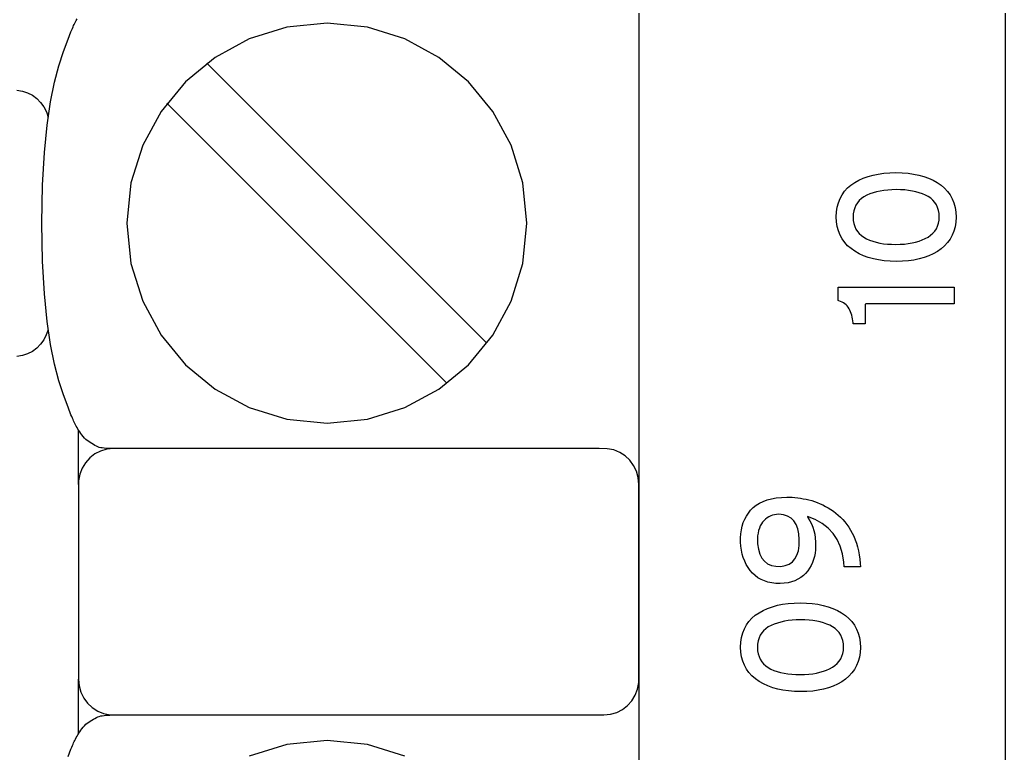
# Model space of a CAD drawing. Extents: x 1 to 47.7, y 0.2 to 35.
# Drawn here: x 37.154 to 37.978, y 5.392 to 6.006 of the extents above; entities that cross this region are included whole.
import ezdxf

# ---------------------------------------------------------------- set-up
doc = ezdxf.new("R2010")
doc.units = 0
doc.header["$MEASUREMENT"] = 0
for name, color, linetype in [('7_1__EMPTY_IO_BOARD_POSITI', 7, 'CONTINUOUS'), ('7_2___8__INDEPENDENT_INPUT', 7, 'CONTINUOUS'), ('7_3___8__OPTOISO_INDEPENDE', 7, 'CONTINUOUS'), ('7_4___24__OPTOISO_INDEPEND', 7, 'CONTINUOUS'), ('7_5___8__INDEPENDENT_INPUT', 7, 'CONTINUOUS'), ('7_6____8__INDEPENDENT_INPU', 7, 'CONTINUOUS'), ('7_7____8__OPTOISO_INDEPEND', 7, 'CONTINUOUS'), ('7_8____8__OPTOISO_INDEPEND', 7, 'CONTINUOUS'), ('8_0_____DWG', 7, 'CONTINUOUS')]:
    doc.layers.add(name, color=color, linetype=linetype)

msp = doc.modelspace()

# ---------------------------------------------------------------- linework, layer by layer
at = {"layer": '7_1__EMPTY_IO_BOARD_POSITI'}
msp.add_lwpolyline([(37.67201, 7.86343), (37.67201, 7.82078), (37.67201, 7.77394), (37.67201, 7.72305), (37.67201, 7.66827), (37.67201, 7.60975), (37.67201, 7.54765), (37.67201, 7.48212), (37.67201, 7.4133), (37.67201, 7.34136), (37.67201, 7.26645), (37.67201, 7.18871), (37.67201, 7.10831), (37.67201, 7.0254), (37.67201, 6.94012), (37.67201, 6.85264), (37.67201, 6.7631), (37.67201, 6.67166), (37.67201, 6.48368), (37.67201, 6.28994), (37.67201, 6.09165), (37.67201, 5.89003), (37.67201, 5.48173), (37.67201, 5.07482)], dxfattribs=at)
at = {"layer": '7_2___8__INDEPENDENT_INPUT'}
for points in [[(37.67212, 5.25278), (37.67212, 5.54409), (37.67212, 5.8354), (37.67212, 6.12315), (37.67212, 6.26457), (37.67212, 6.40377), (37.67212, 6.54029), (37.67212, 6.6737), (37.67212, 6.80354), (37.67212, 6.92937), (37.67212, 7.05075), (37.67212, 7.16723), (37.67212, 7.27837), (37.67212, 7.38371), (37.67212, 7.48282), (37.67212, 7.57525), (37.67212, 7.66055), (37.67212, 7.70039), (37.67212, 7.73828), (37.67212, 7.77417), (37.67212, 7.80799), (37.67212, 7.8397), (37.67212, 7.86924)], [(37.23243, 5.64681), (37.23094, 5.64682), (37.22937, 5.64684), (37.22776, 5.64689), (37.22617, 5.64697), (37.22461, 5.64709), (37.22312, 5.64726), (37.22175, 5.64749), (37.22052, 5.64778), (37.21938, 5.6482), (37.21814, 5.6488), (37.21688, 5.64948), (37.21562, 5.65024), (37.21435, 5.65105), (37.21308, 5.65189), (37.21181, 5.65273), (37.21055, 5.65356), (37.2093, 5.65435), (37.20815, 5.65558), (37.20708, 5.65689), (37.20609, 5.65817), (37.20516, 5.65943), (37.20429, 5.66067), (37.20348, 5.6619), (37.20273, 5.66313), (37.20202, 5.66436), (37.20135, 5.6656), (37.20074, 5.66677), (37.20018, 5.66786), (37.19965, 5.66892), (37.19914, 5.66998), (37.19863, 5.67109), (37.1981, 5.67229), (37.19754, 5.67362), (37.19692, 5.67511), (37.19444, 5.68143), (37.19063, 5.69171), (37.18681, 5.7035), (37.18315, 5.71732), (37.17979, 5.7337), (37.1769, 5.75316), (37.17464, 5.77623), (37.17317, 5.80343), (37.17265, 5.83529), (37.17317, 5.86715), (37.17464, 5.89435), (37.1769, 5.91741), (37.17979, 5.93687), (37.18315, 5.95325), (37.18681, 5.96707), (37.19063, 5.97885), (37.19444, 5.98913), (37.19692, 5.99545), (37.19754, 5.99695), (37.1981, 5.99828), (37.19863, 5.99947), (37.19914, 6.00058), (37.19965, 6.00165), (37.20018, 6.0027), (37.20074, 6.0038), (37.20135, 6.00496), (37.20202, 6.0062)], [(37.5448, 5.73493), (37.31053, 5.9692)], [(37.15161, 5.94658), (37.15627, 5.94586), (37.16065, 5.94441), (37.16469, 5.9423), (37.16834, 5.93958), (37.17152, 5.93634), (37.1742, 5.93262), (37.1763, 5.92849), (37.17777, 5.92401)], [(37.51138, 5.70151), (37.27711, 5.93578)], [(37.17777, 5.74623), (37.17627, 5.74179), (37.17415, 5.7377), (37.17147, 5.73402), (37.16827, 5.73081), (37.16463, 5.72812), (37.1606, 5.72604), (37.15623, 5.7246), (37.15159, 5.72388)], [(37.20319, 5.61682), (37.20319, 5.66237)], [(37.20319, 5.40842), (37.20319, 5.45397)], [(37.19444, 5.38913), (37.19692, 5.39545), (37.19754, 5.39695), (37.1981, 5.39827), (37.19863, 5.39947), (37.19914, 5.40058), (37.19965, 5.40165), (37.20018, 5.4027), (37.20074, 5.40379), (37.20135, 5.40496), (37.20202, 5.4062), (37.20273, 5.40743), (37.20348, 5.40866), (37.20429, 5.40989), (37.20516, 5.41114), (37.20609, 5.41239), (37.20708, 5.41368), (37.20815, 5.41499), (37.2093, 5.41621), (37.21055, 5.41701), (37.21181, 5.41783), (37.21308, 5.41868), (37.21435, 5.41951), (37.21562, 5.42032), (37.21688, 5.42108), (37.21814, 5.42177), (37.21938, 5.42236), (37.22052, 5.42278), (37.22175, 5.42309), (37.22312, 5.42335), (37.22461, 5.42355), (37.22617, 5.42371), (37.22776, 5.42383), (37.22937, 5.42391), (37.23094, 5.42395), (37.23243, 5.42397)], [(37.47619, 5.38947), (37.44483, 5.39922), (37.41114, 5.40262), (37.37744, 5.39922), (37.34602, 5.38947)]]:
    msp.add_lwpolyline(points, dxfattribs=at)
for points in [[(37.41114, 5.66793), (37.44483, 5.67133), (37.47619, 5.68108), (37.50457, 5.69652), (37.5293, 5.71696), (37.5497, 5.74173), (37.56509, 5.77017), (37.57483, 5.80161), (37.57822, 5.83536), (37.57483, 5.86906), (37.56509, 5.90045), (37.5497, 5.92886), (37.5293, 5.95362), (37.50457, 5.97404), (37.47619, 5.98947), (37.44483, 5.99922), (37.41114, 6.00262), (37.37744, 5.99922), (37.34602, 5.98947), (37.31758, 5.97404), (37.29279, 5.95362), (37.27233, 5.92886), (37.25687, 5.90045), (37.2471, 5.86906), (37.24369, 5.83536), (37.2471, 5.80161), (37.25687, 5.77017), (37.27233, 5.74173), (37.29279, 5.71696), (37.31758, 5.69652), (37.34602, 5.68108), (37.37744, 5.67133)], [(37.23243, 5.64681), (37.22687, 5.64627), (37.22167, 5.64472), (37.21691, 5.64225), (37.2127, 5.63896), (37.20915, 5.63497), (37.20633, 5.63036), (37.20436, 5.62524), (37.20333, 5.61971), (37.20319, 5.6152), (37.20319, 5.6034), (37.20319, 5.58285), (37.20319, 5.55673), (37.20319, 5.52822), (37.20319, 5.50051), (37.20319, 5.47677), (37.20319, 5.4602), (37.20319, 5.45397), (37.20372, 5.44827), (37.20523, 5.44293), (37.20764, 5.43805), (37.21084, 5.43374), (37.21473, 5.43008), (37.21923, 5.42719), (37.22422, 5.42516), (37.22962, 5.4241), (37.23653, 5.42396), (37.26625, 5.42396), (37.31803, 5.42396), (37.38383, 5.42396), (37.45565, 5.42396), (37.52546, 5.42396), (37.58525, 5.42396), (37.627, 5.42396), (37.6427, 5.42396), (37.64826, 5.42451), (37.65347, 5.42606), (37.65822, 5.42853), (37.66243, 5.43182), (37.66599, 5.43582), (37.6688, 5.44043), (37.67077, 5.44555), (37.67181, 5.45108), (37.67194, 5.45559), (37.67194, 5.46739), (37.67194, 5.48794), (37.67194, 5.51406), (37.67194, 5.54257), (37.67194, 5.57028), (37.67194, 5.59402), (37.67194, 5.61059), (37.67194, 5.61682), (37.67142, 5.62252), (37.6699, 5.62786), (37.66749, 5.63273), (37.6643, 5.63705), (37.6604, 5.6407), (37.65591, 5.64359), (37.65092, 5.64561), (37.64552, 5.64667), (37.63861, 5.64681), (37.60888, 5.64681), (37.55711, 5.64681), (37.4913, 5.64681), (37.41949, 5.64681), (37.34968, 5.64681), (37.28989, 5.64681), (37.24813, 5.64681)]]:
    msp.add_lwpolyline(points, close=True, dxfattribs=at)
at = {"layer": '7_3___8__OPTOISO_INDEPENDE'}
for points in [[(37.67212, 5.25278), (37.67212, 5.54409), (37.67212, 5.8354), (37.67212, 6.12315), (37.67212, 6.26457), (37.67212, 6.40377), (37.67212, 6.54029), (37.67212, 6.6737), (37.67212, 6.80354), (37.67212, 6.92937), (37.67212, 7.05075), (37.67212, 7.16723), (37.67212, 7.27837), (37.67212, 7.38371), (37.67212, 7.48282), (37.67212, 7.57525), (37.67212, 7.66055), (37.67212, 7.70039), (37.67212, 7.73828), (37.67212, 7.77417), (37.67212, 7.80799), (37.67212, 7.8397), (37.67212, 7.86924)], [(37.23243, 5.64681), (37.23094, 5.64682), (37.22937, 5.64684), (37.22776, 5.64689), (37.22617, 5.64697), (37.22461, 5.64709), (37.22312, 5.64726), (37.22175, 5.64749), (37.22052, 5.64778), (37.21938, 5.6482), (37.21814, 5.6488), (37.21688, 5.64948), (37.21562, 5.65024), (37.21435, 5.65105), (37.21308, 5.65189), (37.21181, 5.65273), (37.21055, 5.65356), (37.2093, 5.65435), (37.20815, 5.65558), (37.20708, 5.65689), (37.20609, 5.65817), (37.20516, 5.65943), (37.20429, 5.66067), (37.20348, 5.6619), (37.20273, 5.66313), (37.20202, 5.66436), (37.20135, 5.6656), (37.20074, 5.66677), (37.20018, 5.66786), (37.19965, 5.66892), (37.19914, 5.66998), (37.19863, 5.67109), (37.1981, 5.67229), (37.19754, 5.67362), (37.19692, 5.67511), (37.19444, 5.68143), (37.19063, 5.69171), (37.18681, 5.7035), (37.18315, 5.71732), (37.17979, 5.7337), (37.1769, 5.75316), (37.17464, 5.77623), (37.17317, 5.80343), (37.17265, 5.83529), (37.17317, 5.86715), (37.17464, 5.89435), (37.1769, 5.91741), (37.17979, 5.93687), (37.18315, 5.95325), (37.18681, 5.96707), (37.19063, 5.97885), (37.19444, 5.98913), (37.19692, 5.99545), (37.19754, 5.99695), (37.1981, 5.99828), (37.19863, 5.99947), (37.19914, 6.00058), (37.19965, 6.00165), (37.20018, 6.0027), (37.20074, 6.0038), (37.20135, 6.00496), (37.20202, 6.0062)], [(37.5448, 5.73493), (37.31053, 5.9692)], [(37.15161, 5.94658), (37.15627, 5.94586), (37.16065, 5.94441), (37.16469, 5.9423), (37.16834, 5.93958), (37.17152, 5.93634), (37.1742, 5.93262), (37.1763, 5.92849), (37.17777, 5.92401)], [(37.51138, 5.70151), (37.27711, 5.93578)], [(37.17777, 5.74623), (37.17627, 5.74179), (37.17415, 5.7377), (37.17147, 5.73402), (37.16827, 5.73081), (37.16463, 5.72812), (37.1606, 5.72604), (37.15623, 5.7246), (37.15159, 5.72388)], [(37.20319, 5.61682), (37.20319, 5.66237)], [(37.20319, 5.40842), (37.20319, 5.45397)], [(37.19444, 5.38913), (37.19692, 5.39545), (37.19754, 5.39695), (37.1981, 5.39827), (37.19863, 5.39947), (37.19914, 5.40058), (37.19965, 5.40165), (37.20018, 5.4027), (37.20074, 5.40379), (37.20135, 5.40496), (37.20202, 5.4062), (37.20273, 5.40743), (37.20348, 5.40866), (37.20429, 5.40989), (37.20516, 5.41114), (37.20609, 5.41239), (37.20708, 5.41368), (37.20815, 5.41499), (37.2093, 5.41621), (37.21055, 5.41701), (37.21181, 5.41783), (37.21308, 5.41868), (37.21435, 5.41951), (37.21562, 5.42032), (37.21688, 5.42108), (37.21814, 5.42177), (37.21938, 5.42236), (37.22052, 5.42278), (37.22175, 5.42309), (37.22312, 5.42335), (37.22461, 5.42355), (37.22617, 5.42371), (37.22776, 5.42383), (37.22937, 5.42391), (37.23094, 5.42395), (37.23243, 5.42397)], [(37.47619, 5.38947), (37.44483, 5.39922), (37.41114, 5.40262), (37.37744, 5.39922), (37.34602, 5.38947)]]:
    msp.add_lwpolyline(points, dxfattribs=at)
for points in [[(37.41114, 5.66793), (37.44483, 5.67133), (37.47619, 5.68108), (37.50457, 5.69652), (37.5293, 5.71696), (37.5497, 5.74173), (37.56509, 5.77017), (37.57483, 5.80161), (37.57822, 5.83536), (37.57483, 5.86906), (37.56509, 5.90045), (37.5497, 5.92886), (37.5293, 5.95362), (37.50457, 5.97404), (37.47619, 5.98947), (37.44483, 5.99922), (37.41114, 6.00262), (37.37744, 5.99922), (37.34602, 5.98947), (37.31758, 5.97404), (37.29279, 5.95362), (37.27233, 5.92886), (37.25687, 5.90045), (37.2471, 5.86906), (37.24369, 5.83536), (37.2471, 5.80161), (37.25687, 5.77017), (37.27233, 5.74173), (37.29279, 5.71696), (37.31758, 5.69652), (37.34602, 5.68108), (37.37744, 5.67133)], [(37.23243, 5.64681), (37.22687, 5.64627), (37.22167, 5.64472), (37.21691, 5.64225), (37.2127, 5.63896), (37.20915, 5.63497), (37.20633, 5.63036), (37.20436, 5.62524), (37.20333, 5.61971), (37.20319, 5.6152), (37.20319, 5.6034), (37.20319, 5.58285), (37.20319, 5.55673), (37.20319, 5.52822), (37.20319, 5.50051), (37.20319, 5.47677), (37.20319, 5.4602), (37.20319, 5.45397), (37.20372, 5.44827), (37.20523, 5.44293), (37.20764, 5.43805), (37.21084, 5.43374), (37.21473, 5.43008), (37.21923, 5.42719), (37.22422, 5.42516), (37.22962, 5.4241), (37.23653, 5.42396), (37.26625, 5.42396), (37.31803, 5.42396), (37.38383, 5.42396), (37.45565, 5.42396), (37.52546, 5.42396), (37.58525, 5.42396), (37.627, 5.42396), (37.6427, 5.42396), (37.64826, 5.42451), (37.65347, 5.42606), (37.65822, 5.42853), (37.66243, 5.43182), (37.66599, 5.43582), (37.6688, 5.44043), (37.67077, 5.44555), (37.67181, 5.45108), (37.67194, 5.45559), (37.67194, 5.46739), (37.67194, 5.48794), (37.67194, 5.51406), (37.67194, 5.54257), (37.67194, 5.57028), (37.67194, 5.59402), (37.67194, 5.61059), (37.67194, 5.61682), (37.67142, 5.62252), (37.6699, 5.62786), (37.66749, 5.63273), (37.6643, 5.63705), (37.6604, 5.6407), (37.65591, 5.64359), (37.65092, 5.64561), (37.64552, 5.64667), (37.63861, 5.64681), (37.60888, 5.64681), (37.55711, 5.64681), (37.4913, 5.64681), (37.41949, 5.64681), (37.34968, 5.64681), (37.28989, 5.64681), (37.24813, 5.64681)]]:
    msp.add_lwpolyline(points, close=True, dxfattribs=at)
at = {"layer": '7_4___24__OPTOISO_INDEPEND'}
for points in [[(37.67212, 5.25278), (37.67212, 5.54409), (37.67212, 5.8354), (37.67212, 6.12315), (37.67212, 6.26457), (37.67212, 6.40377), (37.67212, 6.54029), (37.67212, 6.6737), (37.67212, 6.80354), (37.67212, 6.92937), (37.67212, 7.05075), (37.67212, 7.16723), (37.67212, 7.27837), (37.67212, 7.38371), (37.67212, 7.48282), (37.67212, 7.57525), (37.67212, 7.66055), (37.67212, 7.70039), (37.67212, 7.73828), (37.67212, 7.77417), (37.67212, 7.80799), (37.67212, 7.8397), (37.67212, 7.86924)], [(37.23243, 5.64681), (37.23094, 5.64682), (37.22937, 5.64684), (37.22776, 5.64689), (37.22617, 5.64697), (37.22461, 5.64709), (37.22312, 5.64726), (37.22175, 5.64749), (37.22052, 5.64778), (37.21938, 5.6482), (37.21814, 5.6488), (37.21688, 5.64948), (37.21562, 5.65024), (37.21435, 5.65105), (37.21308, 5.65189), (37.21181, 5.65273), (37.21055, 5.65356), (37.2093, 5.65435), (37.20815, 5.65558), (37.20708, 5.65689), (37.20609, 5.65817), (37.20516, 5.65943), (37.20429, 5.66067), (37.20348, 5.6619), (37.20273, 5.66313), (37.20202, 5.66436), (37.20135, 5.6656), (37.20074, 5.66677), (37.20018, 5.66786), (37.19965, 5.66892), (37.19914, 5.66998), (37.19863, 5.67109), (37.1981, 5.67229), (37.19754, 5.67362), (37.19692, 5.67511), (37.19444, 5.68143), (37.19063, 5.69171), (37.18681, 5.7035), (37.18315, 5.71732), (37.17979, 5.7337), (37.1769, 5.75316), (37.17464, 5.77623), (37.17317, 5.80343), (37.17265, 5.83529), (37.17317, 5.86715), (37.17464, 5.89435), (37.1769, 5.91741), (37.17979, 5.93687), (37.18315, 5.95325), (37.18681, 5.96707), (37.19063, 5.97885), (37.19444, 5.98913), (37.19692, 5.99545), (37.19754, 5.99695), (37.1981, 5.99828), (37.19863, 5.99947), (37.19914, 6.00058), (37.19965, 6.00165), (37.20018, 6.0027), (37.20074, 6.0038), (37.20135, 6.00496), (37.20202, 6.0062)], [(37.5448, 5.73493), (37.31053, 5.9692)], [(37.15161, 5.94658), (37.15627, 5.94586), (37.16065, 5.94441), (37.16469, 5.9423), (37.16834, 5.93958), (37.17152, 5.93634), (37.1742, 5.93262), (37.1763, 5.92849), (37.17777, 5.92401)], [(37.51138, 5.70151), (37.27711, 5.93578)], [(37.17777, 5.74623), (37.17627, 5.74179), (37.17415, 5.7377), (37.17147, 5.73402), (37.16827, 5.73081), (37.16463, 5.72812), (37.1606, 5.72604), (37.15623, 5.7246), (37.15159, 5.72388)], [(37.20319, 5.61682), (37.20319, 5.66237)], [(37.20319, 5.40842), (37.20319, 5.45397)], [(37.19444, 5.38913), (37.19692, 5.39545), (37.19754, 5.39695), (37.1981, 5.39827), (37.19863, 5.39947), (37.19914, 5.40058), (37.19965, 5.40165), (37.20018, 5.4027), (37.20074, 5.40379), (37.20135, 5.40496), (37.20202, 5.4062), (37.20273, 5.40743), (37.20348, 5.40866), (37.20429, 5.40989), (37.20516, 5.41114), (37.20609, 5.41239), (37.20708, 5.41368), (37.20815, 5.41499), (37.2093, 5.41621), (37.21055, 5.41701), (37.21181, 5.41783), (37.21308, 5.41868), (37.21435, 5.41951), (37.21562, 5.42032), (37.21688, 5.42108), (37.21814, 5.42177), (37.21938, 5.42236), (37.22052, 5.42278), (37.22175, 5.42309), (37.22312, 5.42335), (37.22461, 5.42355), (37.22617, 5.42371), (37.22776, 5.42383), (37.22937, 5.42391), (37.23094, 5.42395), (37.23243, 5.42397)], [(37.47619, 5.38947), (37.44483, 5.39922), (37.41114, 5.40262), (37.37744, 5.39922), (37.34602, 5.38947)]]:
    msp.add_lwpolyline(points, dxfattribs=at)
for points in [[(37.41114, 5.66793), (37.44483, 5.67133), (37.47619, 5.68108), (37.50457, 5.69652), (37.5293, 5.71696), (37.5497, 5.74173), (37.56509, 5.77017), (37.57483, 5.80161), (37.57822, 5.83536), (37.57483, 5.86906), (37.56509, 5.90045), (37.5497, 5.92886), (37.5293, 5.95362), (37.50457, 5.97404), (37.47619, 5.98947), (37.44483, 5.99922), (37.41114, 6.00262), (37.37744, 5.99922), (37.34602, 5.98947), (37.31758, 5.97404), (37.29279, 5.95362), (37.27233, 5.92886), (37.25687, 5.90045), (37.2471, 5.86906), (37.24369, 5.83536), (37.2471, 5.80161), (37.25687, 5.77017), (37.27233, 5.74173), (37.29279, 5.71696), (37.31758, 5.69652), (37.34602, 5.68108), (37.37744, 5.67133)], [(37.23243, 5.64681), (37.22687, 5.64627), (37.22167, 5.64472), (37.21691, 5.64225), (37.2127, 5.63896), (37.20915, 5.63497), (37.20633, 5.63036), (37.20436, 5.62524), (37.20333, 5.61971), (37.20319, 5.6152), (37.20319, 5.6034), (37.20319, 5.58285), (37.20319, 5.55673), (37.20319, 5.52822), (37.20319, 5.50051), (37.20319, 5.47677), (37.20319, 5.4602), (37.20319, 5.45397), (37.20372, 5.44827), (37.20523, 5.44293), (37.20764, 5.43805), (37.21084, 5.43374), (37.21473, 5.43008), (37.21923, 5.42719), (37.22422, 5.42516), (37.22962, 5.4241), (37.23653, 5.42396), (37.26625, 5.42396), (37.31803, 5.42396), (37.38383, 5.42396), (37.45565, 5.42396), (37.52546, 5.42396), (37.58525, 5.42396), (37.627, 5.42396), (37.6427, 5.42396), (37.64826, 5.42451), (37.65347, 5.42606), (37.65822, 5.42853), (37.66243, 5.43182), (37.66599, 5.43582), (37.6688, 5.44043), (37.67077, 5.44555), (37.67181, 5.45108), (37.67194, 5.45559), (37.67194, 5.46739), (37.67194, 5.48794), (37.67194, 5.51406), (37.67194, 5.54257), (37.67194, 5.57028), (37.67194, 5.59402), (37.67194, 5.61059), (37.67194, 5.61682), (37.67142, 5.62252), (37.6699, 5.62786), (37.66749, 5.63273), (37.6643, 5.63705), (37.6604, 5.6407), (37.65591, 5.64359), (37.65092, 5.64561), (37.64552, 5.64667), (37.63861, 5.64681), (37.60888, 5.64681), (37.55711, 5.64681), (37.4913, 5.64681), (37.41949, 5.64681), (37.34968, 5.64681), (37.28989, 5.64681), (37.24813, 5.64681)]]:
    msp.add_lwpolyline(points, close=True, dxfattribs=at)
at = {"layer": '7_5___8__INDEPENDENT_INPUT'}
for points in [[(37.67212, 5.25278), (37.67212, 5.54409), (37.67212, 5.8354), (37.67212, 6.12315), (37.67212, 6.26457), (37.67212, 6.40377), (37.67212, 6.54029), (37.67212, 6.6737), (37.67212, 6.80354), (37.67212, 6.92937), (37.67212, 7.05075), (37.67212, 7.16723), (37.67212, 7.27837), (37.67212, 7.38371), (37.67212, 7.48282), (37.67212, 7.57525), (37.67212, 7.66055), (37.67212, 7.70039), (37.67212, 7.73828), (37.67212, 7.77417), (37.67212, 7.80799), (37.67212, 7.8397), (37.67212, 7.86924)], [(37.23243, 5.64681), (37.23094, 5.64682), (37.22937, 5.64684), (37.22776, 5.64689), (37.22617, 5.64697), (37.22461, 5.64709), (37.22312, 5.64726), (37.22175, 5.64749), (37.22052, 5.64778), (37.21938, 5.6482), (37.21814, 5.6488), (37.21688, 5.64948), (37.21562, 5.65024), (37.21435, 5.65105), (37.21308, 5.65189), (37.21181, 5.65273), (37.21055, 5.65356), (37.2093, 5.65435), (37.20815, 5.65558), (37.20708, 5.65689), (37.20609, 5.65817), (37.20516, 5.65943), (37.20429, 5.66067), (37.20348, 5.6619), (37.20273, 5.66313), (37.20202, 5.66436), (37.20135, 5.6656), (37.20074, 5.66677), (37.20018, 5.66786), (37.19965, 5.66892), (37.19914, 5.66998), (37.19863, 5.67109), (37.1981, 5.67229), (37.19754, 5.67362), (37.19692, 5.67511), (37.19444, 5.68143), (37.19063, 5.69171), (37.18681, 5.7035), (37.18315, 5.71732), (37.17979, 5.7337), (37.1769, 5.75316), (37.17464, 5.77623), (37.17317, 5.80343), (37.17265, 5.83529), (37.17317, 5.86715), (37.17464, 5.89435), (37.1769, 5.91741), (37.17979, 5.93687), (37.18315, 5.95325), (37.18681, 5.96707), (37.19063, 5.97885), (37.19444, 5.98913), (37.19692, 5.99545), (37.19754, 5.99695), (37.1981, 5.99828), (37.19863, 5.99947), (37.19914, 6.00058), (37.19965, 6.00165), (37.20018, 6.0027), (37.20074, 6.0038), (37.20135, 6.00496), (37.20202, 6.0062)], [(37.5448, 5.73493), (37.31053, 5.9692)], [(37.15161, 5.94658), (37.15627, 5.94586), (37.16065, 5.94441), (37.16469, 5.9423), (37.16834, 5.93958), (37.17152, 5.93634), (37.1742, 5.93262), (37.1763, 5.92849), (37.17777, 5.92401)], [(37.51138, 5.70151), (37.27711, 5.93578)], [(37.17777, 5.74623), (37.17627, 5.74179), (37.17415, 5.7377), (37.17147, 5.73402), (37.16827, 5.73081), (37.16463, 5.72812), (37.1606, 5.72604), (37.15623, 5.7246), (37.15159, 5.72388)], [(37.20319, 5.61682), (37.20319, 5.66237)], [(37.20319, 5.40842), (37.20319, 5.45397)], [(37.19444, 5.38913), (37.19692, 5.39545), (37.19754, 5.39695), (37.1981, 5.39827), (37.19863, 5.39947), (37.19914, 5.40058), (37.19965, 5.40165), (37.20018, 5.4027), (37.20074, 5.40379), (37.20135, 5.40496), (37.20202, 5.4062), (37.20273, 5.40743), (37.20348, 5.40866), (37.20429, 5.40989), (37.20516, 5.41114), (37.20609, 5.41239), (37.20708, 5.41368), (37.20815, 5.41499), (37.2093, 5.41621), (37.21055, 5.41701), (37.21181, 5.41783), (37.21308, 5.41868), (37.21435, 5.41951), (37.21562, 5.42032), (37.21688, 5.42108), (37.21814, 5.42177), (37.21938, 5.42236), (37.22052, 5.42278), (37.22175, 5.42309), (37.22312, 5.42335), (37.22461, 5.42355), (37.22617, 5.42371), (37.22776, 5.42383), (37.22937, 5.42391), (37.23094, 5.42395), (37.23243, 5.42397)], [(37.47619, 5.38947), (37.44483, 5.39922), (37.41114, 5.40262), (37.37744, 5.39922), (37.34602, 5.38947)]]:
    msp.add_lwpolyline(points, dxfattribs=at)
for points in [[(37.41114, 5.66793), (37.44483, 5.67133), (37.47619, 5.68108), (37.50457, 5.69652), (37.5293, 5.71696), (37.5497, 5.74173), (37.56509, 5.77017), (37.57483, 5.80161), (37.57822, 5.83536), (37.57483, 5.86906), (37.56509, 5.90045), (37.5497, 5.92886), (37.5293, 5.95362), (37.50457, 5.97404), (37.47619, 5.98947), (37.44483, 5.99922), (37.41114, 6.00262), (37.37744, 5.99922), (37.34602, 5.98947), (37.31758, 5.97404), (37.29279, 5.95362), (37.27233, 5.92886), (37.25687, 5.90045), (37.2471, 5.86906), (37.24369, 5.83536), (37.2471, 5.80161), (37.25687, 5.77017), (37.27233, 5.74173), (37.29279, 5.71696), (37.31758, 5.69652), (37.34602, 5.68108), (37.37744, 5.67133)], [(37.23243, 5.64681), (37.22687, 5.64627), (37.22167, 5.64472), (37.21691, 5.64225), (37.2127, 5.63896), (37.20915, 5.63497), (37.20633, 5.63036), (37.20436, 5.62524), (37.20333, 5.61971), (37.20319, 5.6152), (37.20319, 5.6034), (37.20319, 5.58285), (37.20319, 5.55673), (37.20319, 5.52822), (37.20319, 5.50051), (37.20319, 5.47677), (37.20319, 5.4602), (37.20319, 5.45397), (37.20372, 5.44827), (37.20523, 5.44293), (37.20764, 5.43805), (37.21084, 5.43374), (37.21473, 5.43008), (37.21923, 5.42719), (37.22422, 5.42516), (37.22962, 5.4241), (37.23653, 5.42396), (37.26625, 5.42396), (37.31803, 5.42396), (37.38383, 5.42396), (37.45565, 5.42396), (37.52546, 5.42396), (37.58525, 5.42396), (37.627, 5.42396), (37.6427, 5.42396), (37.64826, 5.42451), (37.65347, 5.42606), (37.65822, 5.42853), (37.66243, 5.43182), (37.66599, 5.43582), (37.6688, 5.44043), (37.67077, 5.44555), (37.67181, 5.45108), (37.67194, 5.45559), (37.67194, 5.46739), (37.67194, 5.48794), (37.67194, 5.51406), (37.67194, 5.54257), (37.67194, 5.57028), (37.67194, 5.59402), (37.67194, 5.61059), (37.67194, 5.61682), (37.67142, 5.62252), (37.6699, 5.62786), (37.66749, 5.63273), (37.6643, 5.63705), (37.6604, 5.6407), (37.65591, 5.64359), (37.65092, 5.64561), (37.64552, 5.64667), (37.63861, 5.64681), (37.60888, 5.64681), (37.55711, 5.64681), (37.4913, 5.64681), (37.41949, 5.64681), (37.34968, 5.64681), (37.28989, 5.64681), (37.24813, 5.64681)]]:
    msp.add_lwpolyline(points, close=True, dxfattribs=at)
at = {"layer": '7_6____8__INDEPENDENT_INPU'}
for points in [[(37.67212, 5.25278), (37.67212, 5.54409), (37.67212, 5.8354), (37.67212, 6.12315), (37.67212, 6.26457), (37.67212, 6.40377), (37.67212, 6.54029), (37.67212, 6.6737), (37.67212, 6.80354), (37.67212, 6.92937), (37.67212, 7.05075), (37.67212, 7.16723), (37.67212, 7.27837), (37.67212, 7.38371), (37.67212, 7.48282), (37.67212, 7.57525), (37.67212, 7.66055), (37.67212, 7.70039), (37.67212, 7.73828), (37.67212, 7.77417), (37.67212, 7.80799), (37.67212, 7.8397), (37.67212, 7.86924)], [(37.23243, 5.64681), (37.23094, 5.64682), (37.22937, 5.64684), (37.22776, 5.64689), (37.22617, 5.64697), (37.22461, 5.64709), (37.22312, 5.64726), (37.22175, 5.64749), (37.22052, 5.64778), (37.21938, 5.6482), (37.21814, 5.6488), (37.21688, 5.64948), (37.21562, 5.65024), (37.21435, 5.65105), (37.21308, 5.65189), (37.21181, 5.65273), (37.21055, 5.65356), (37.2093, 5.65435), (37.20815, 5.65558), (37.20708, 5.65689), (37.20609, 5.65817), (37.20516, 5.65943), (37.20429, 5.66067), (37.20348, 5.6619), (37.20273, 5.66313), (37.20202, 5.66436), (37.20135, 5.6656), (37.20074, 5.66677), (37.20018, 5.66786), (37.19965, 5.66892), (37.19914, 5.66998), (37.19863, 5.67109), (37.1981, 5.67229), (37.19754, 5.67362), (37.19692, 5.67511), (37.19444, 5.68143), (37.19063, 5.69171), (37.18681, 5.7035), (37.18315, 5.71732), (37.17979, 5.7337), (37.1769, 5.75316), (37.17464, 5.77623), (37.17317, 5.80343), (37.17265, 5.83529), (37.17317, 5.86715), (37.17464, 5.89435), (37.1769, 5.91741), (37.17979, 5.93687), (37.18315, 5.95325), (37.18681, 5.96707), (37.19063, 5.97885), (37.19444, 5.98913), (37.19692, 5.99545), (37.19754, 5.99695), (37.1981, 5.99828), (37.19863, 5.99947), (37.19914, 6.00058), (37.19965, 6.00165), (37.20018, 6.0027), (37.20074, 6.0038), (37.20135, 6.00496), (37.20202, 6.0062)], [(37.5448, 5.73493), (37.31053, 5.9692)], [(37.15161, 5.94658), (37.15627, 5.94586), (37.16065, 5.94441), (37.16469, 5.9423), (37.16834, 5.93958), (37.17152, 5.93634), (37.1742, 5.93262), (37.1763, 5.92849), (37.17777, 5.92401)], [(37.51138, 5.70151), (37.27711, 5.93578)], [(37.17777, 5.74623), (37.17627, 5.74179), (37.17415, 5.7377), (37.17147, 5.73402), (37.16827, 5.73081), (37.16463, 5.72812), (37.1606, 5.72604), (37.15623, 5.7246), (37.15159, 5.72388)], [(37.20319, 5.61682), (37.20319, 5.66237)], [(37.20319, 5.40842), (37.20319, 5.45397)], [(37.19444, 5.38913), (37.19692, 5.39545), (37.19754, 5.39695), (37.1981, 5.39827), (37.19863, 5.39947), (37.19914, 5.40058), (37.19965, 5.40165), (37.20018, 5.4027), (37.20074, 5.40379), (37.20135, 5.40496), (37.20202, 5.4062), (37.20273, 5.40743), (37.20348, 5.40866), (37.20429, 5.40989), (37.20516, 5.41114), (37.20609, 5.41239), (37.20708, 5.41368), (37.20815, 5.41499), (37.2093, 5.41621), (37.21055, 5.41701), (37.21181, 5.41783), (37.21308, 5.41868), (37.21435, 5.41951), (37.21562, 5.42032), (37.21688, 5.42108), (37.21814, 5.42177), (37.21938, 5.42236), (37.22052, 5.42278), (37.22175, 5.42309), (37.22312, 5.42335), (37.22461, 5.42355), (37.22617, 5.42371), (37.22776, 5.42383), (37.22937, 5.42391), (37.23094, 5.42395), (37.23243, 5.42397)], [(37.47619, 5.38947), (37.44483, 5.39922), (37.41114, 5.40262), (37.37744, 5.39922), (37.34602, 5.38947)]]:
    msp.add_lwpolyline(points, dxfattribs=at)
for points in [[(37.41114, 5.66793), (37.44483, 5.67133), (37.47619, 5.68108), (37.50457, 5.69652), (37.5293, 5.71696), (37.5497, 5.74173), (37.56509, 5.77017), (37.57483, 5.80161), (37.57822, 5.83536), (37.57483, 5.86906), (37.56509, 5.90045), (37.5497, 5.92886), (37.5293, 5.95362), (37.50457, 5.97404), (37.47619, 5.98947), (37.44483, 5.99922), (37.41114, 6.00262), (37.37744, 5.99922), (37.34602, 5.98947), (37.31758, 5.97404), (37.29279, 5.95362), (37.27233, 5.92886), (37.25687, 5.90045), (37.2471, 5.86906), (37.24369, 5.83536), (37.2471, 5.80161), (37.25687, 5.77017), (37.27233, 5.74173), (37.29279, 5.71696), (37.31758, 5.69652), (37.34602, 5.68108), (37.37744, 5.67133)], [(37.23243, 5.64681), (37.22687, 5.64627), (37.22167, 5.64472), (37.21691, 5.64225), (37.2127, 5.63896), (37.20915, 5.63497), (37.20633, 5.63036), (37.20436, 5.62524), (37.20333, 5.61971), (37.20319, 5.6152), (37.20319, 5.6034), (37.20319, 5.58285), (37.20319, 5.55673), (37.20319, 5.52822), (37.20319, 5.50051), (37.20319, 5.47677), (37.20319, 5.4602), (37.20319, 5.45397), (37.20372, 5.44827), (37.20523, 5.44293), (37.20764, 5.43805), (37.21084, 5.43374), (37.21473, 5.43008), (37.21923, 5.42719), (37.22422, 5.42516), (37.22962, 5.4241), (37.23653, 5.42396), (37.26625, 5.42396), (37.31803, 5.42396), (37.38383, 5.42396), (37.45565, 5.42396), (37.52546, 5.42396), (37.58525, 5.42396), (37.627, 5.42396), (37.6427, 5.42396), (37.64826, 5.42451), (37.65347, 5.42606), (37.65822, 5.42853), (37.66243, 5.43182), (37.66599, 5.43582), (37.6688, 5.44043), (37.67077, 5.44555), (37.67181, 5.45108), (37.67194, 5.45559), (37.67194, 5.46739), (37.67194, 5.48794), (37.67194, 5.51406), (37.67194, 5.54257), (37.67194, 5.57028), (37.67194, 5.59402), (37.67194, 5.61059), (37.67194, 5.61682), (37.67142, 5.62252), (37.6699, 5.62786), (37.66749, 5.63273), (37.6643, 5.63705), (37.6604, 5.6407), (37.65591, 5.64359), (37.65092, 5.64561), (37.64552, 5.64667), (37.63861, 5.64681), (37.60888, 5.64681), (37.55711, 5.64681), (37.4913, 5.64681), (37.41949, 5.64681), (37.34968, 5.64681), (37.28989, 5.64681), (37.24813, 5.64681)]]:
    msp.add_lwpolyline(points, close=True, dxfattribs=at)
at = {"layer": '7_7____8__OPTOISO_INDEPEND'}
for points in [[(37.67212, 5.25278), (37.67212, 5.54409), (37.67212, 5.8354), (37.67212, 6.12315), (37.67212, 6.26457), (37.67212, 6.40377), (37.67212, 6.54029), (37.67212, 6.6737), (37.67212, 6.80354), (37.67212, 6.92937), (37.67212, 7.05075), (37.67212, 7.16723), (37.67212, 7.27837), (37.67212, 7.38371), (37.67212, 7.48282), (37.67212, 7.57525), (37.67212, 7.66055), (37.67212, 7.70039), (37.67212, 7.73828), (37.67212, 7.77417), (37.67212, 7.80799), (37.67212, 7.8397), (37.67212, 7.86924)], [(37.23243, 5.64681), (37.23094, 5.64682), (37.22937, 5.64684), (37.22776, 5.64689), (37.22617, 5.64697), (37.22461, 5.64709), (37.22312, 5.64726), (37.22175, 5.64749), (37.22052, 5.64778), (37.21938, 5.6482), (37.21814, 5.6488), (37.21688, 5.64948), (37.21562, 5.65024), (37.21435, 5.65105), (37.21308, 5.65189), (37.21181, 5.65273), (37.21055, 5.65356), (37.2093, 5.65435), (37.20815, 5.65558), (37.20708, 5.65689), (37.20609, 5.65817), (37.20516, 5.65943), (37.20429, 5.66067), (37.20348, 5.6619), (37.20273, 5.66313), (37.20202, 5.66436), (37.20135, 5.6656), (37.20074, 5.66677), (37.20018, 5.66786), (37.19965, 5.66892), (37.19914, 5.66998), (37.19863, 5.67109), (37.1981, 5.67229), (37.19754, 5.67362), (37.19692, 5.67511), (37.19444, 5.68143), (37.19063, 5.69171), (37.18681, 5.7035), (37.18315, 5.71732), (37.17979, 5.7337), (37.1769, 5.75316), (37.17464, 5.77623), (37.17317, 5.80343), (37.17265, 5.83529), (37.17317, 5.86715), (37.17464, 5.89435), (37.1769, 5.91741), (37.17979, 5.93687), (37.18315, 5.95325), (37.18681, 5.96707), (37.19063, 5.97885), (37.19444, 5.98913), (37.19692, 5.99545), (37.19754, 5.99695), (37.1981, 5.99828), (37.19863, 5.99947), (37.19914, 6.00058), (37.19965, 6.00165), (37.20018, 6.0027), (37.20074, 6.0038), (37.20135, 6.00496), (37.20202, 6.0062)], [(37.5448, 5.73493), (37.31053, 5.9692)], [(37.15161, 5.94658), (37.15627, 5.94586), (37.16065, 5.94441), (37.16469, 5.9423), (37.16834, 5.93958), (37.17152, 5.93634), (37.1742, 5.93262), (37.1763, 5.92849), (37.17777, 5.92401)], [(37.51138, 5.70151), (37.27711, 5.93578)], [(37.17777, 5.74623), (37.17627, 5.74179), (37.17415, 5.7377), (37.17147, 5.73402), (37.16827, 5.73081), (37.16463, 5.72812), (37.1606, 5.72604), (37.15623, 5.7246), (37.15159, 5.72388)], [(37.20319, 5.61682), (37.20319, 5.66237)], [(37.20319, 5.40842), (37.20319, 5.45397)], [(37.19444, 5.38913), (37.19692, 5.39545), (37.19754, 5.39695), (37.1981, 5.39827), (37.19863, 5.39947), (37.19914, 5.40058), (37.19965, 5.40165), (37.20018, 5.4027), (37.20074, 5.40379), (37.20135, 5.40496), (37.20202, 5.4062), (37.20273, 5.40743), (37.20348, 5.40866), (37.20429, 5.40989), (37.20516, 5.41114), (37.20609, 5.41239), (37.20708, 5.41368), (37.20815, 5.41499), (37.2093, 5.41621), (37.21055, 5.41701), (37.21181, 5.41783), (37.21308, 5.41868), (37.21435, 5.41951), (37.21562, 5.42032), (37.21688, 5.42108), (37.21814, 5.42177), (37.21938, 5.42236), (37.22052, 5.42278), (37.22175, 5.42309), (37.22312, 5.42335), (37.22461, 5.42355), (37.22617, 5.42371), (37.22776, 5.42383), (37.22937, 5.42391), (37.23094, 5.42395), (37.23243, 5.42397)], [(37.47619, 5.38947), (37.44483, 5.39922), (37.41114, 5.40262), (37.37744, 5.39922), (37.34602, 5.38947)]]:
    msp.add_lwpolyline(points, dxfattribs=at)
for points in [[(37.41114, 5.66793), (37.44483, 5.67133), (37.47619, 5.68108), (37.50457, 5.69652), (37.5293, 5.71696), (37.5497, 5.74173), (37.56509, 5.77017), (37.57483, 5.80161), (37.57822, 5.83536), (37.57483, 5.86906), (37.56509, 5.90045), (37.5497, 5.92886), (37.5293, 5.95362), (37.50457, 5.97404), (37.47619, 5.98947), (37.44483, 5.99922), (37.41114, 6.00262), (37.37744, 5.99922), (37.34602, 5.98947), (37.31758, 5.97404), (37.29279, 5.95362), (37.27233, 5.92886), (37.25687, 5.90045), (37.2471, 5.86906), (37.24369, 5.83536), (37.2471, 5.80161), (37.25687, 5.77017), (37.27233, 5.74173), (37.29279, 5.71696), (37.31758, 5.69652), (37.34602, 5.68108), (37.37744, 5.67133)], [(37.23243, 5.64681), (37.22687, 5.64627), (37.22167, 5.64472), (37.21691, 5.64225), (37.2127, 5.63896), (37.20915, 5.63497), (37.20633, 5.63036), (37.20436, 5.62524), (37.20333, 5.61971), (37.20319, 5.6152), (37.20319, 5.6034), (37.20319, 5.58285), (37.20319, 5.55673), (37.20319, 5.52822), (37.20319, 5.50051), (37.20319, 5.47677), (37.20319, 5.4602), (37.20319, 5.45397), (37.20372, 5.44827), (37.20523, 5.44293), (37.20764, 5.43805), (37.21084, 5.43374), (37.21473, 5.43008), (37.21923, 5.42719), (37.22422, 5.42516), (37.22962, 5.4241), (37.23653, 5.42396), (37.26625, 5.42396), (37.31803, 5.42396), (37.38383, 5.42396), (37.45565, 5.42396), (37.52546, 5.42396), (37.58525, 5.42396), (37.627, 5.42396), (37.6427, 5.42396), (37.64826, 5.42451), (37.65347, 5.42606), (37.65822, 5.42853), (37.66243, 5.43182), (37.66599, 5.43582), (37.6688, 5.44043), (37.67077, 5.44555), (37.67181, 5.45108), (37.67194, 5.45559), (37.67194, 5.46739), (37.67194, 5.48794), (37.67194, 5.51406), (37.67194, 5.54257), (37.67194, 5.57028), (37.67194, 5.59402), (37.67194, 5.61059), (37.67194, 5.61682), (37.67142, 5.62252), (37.6699, 5.62786), (37.66749, 5.63273), (37.6643, 5.63705), (37.6604, 5.6407), (37.65591, 5.64359), (37.65092, 5.64561), (37.64552, 5.64667), (37.63861, 5.64681), (37.60888, 5.64681), (37.55711, 5.64681), (37.4913, 5.64681), (37.41949, 5.64681), (37.34968, 5.64681), (37.28989, 5.64681), (37.24813, 5.64681)]]:
    msp.add_lwpolyline(points, close=True, dxfattribs=at)
at = {"layer": '7_8____8__OPTOISO_INDEPEND'}
for points in [[(37.67212, 5.25278), (37.67212, 5.54409), (37.67212, 5.8354), (37.67212, 6.12315), (37.67212, 6.26457), (37.67212, 6.40377), (37.67212, 6.54029), (37.67212, 6.6737), (37.67212, 6.80354), (37.67212, 6.92937), (37.67212, 7.05075), (37.67212, 7.16723), (37.67212, 7.27837), (37.67212, 7.38371), (37.67212, 7.48282), (37.67212, 7.57525), (37.67212, 7.66055), (37.67212, 7.70039), (37.67212, 7.73828), (37.67212, 7.77417), (37.67212, 7.80799), (37.67212, 7.8397), (37.67212, 7.86924)], [(37.23243, 5.64681), (37.23094, 5.64682), (37.22937, 5.64684), (37.22776, 5.64689), (37.22617, 5.64697), (37.22461, 5.64709), (37.22312, 5.64726), (37.22175, 5.64749), (37.22052, 5.64778), (37.21938, 5.6482), (37.21814, 5.6488), (37.21688, 5.64948), (37.21562, 5.65024), (37.21435, 5.65105), (37.21308, 5.65189), (37.21181, 5.65273), (37.21055, 5.65356), (37.2093, 5.65435), (37.20815, 5.65558), (37.20708, 5.65689), (37.20609, 5.65817), (37.20516, 5.65943), (37.20429, 5.66067), (37.20348, 5.6619), (37.20273, 5.66313), (37.20202, 5.66436), (37.20135, 5.6656), (37.20074, 5.66677), (37.20018, 5.66786), (37.19965, 5.66892), (37.19914, 5.66998), (37.19863, 5.67109), (37.1981, 5.67229), (37.19754, 5.67362), (37.19692, 5.67511), (37.19444, 5.68143), (37.19063, 5.69171), (37.18681, 5.7035), (37.18315, 5.71732), (37.17979, 5.7337), (37.1769, 5.75316), (37.17464, 5.77623), (37.17317, 5.80343), (37.17265, 5.83529), (37.17317, 5.86715), (37.17464, 5.89435), (37.1769, 5.91741), (37.17979, 5.93687), (37.18315, 5.95325), (37.18681, 5.96707), (37.19063, 5.97885), (37.19444, 5.98913), (37.19692, 5.99545), (37.19754, 5.99695), (37.1981, 5.99828), (37.19863, 5.99947), (37.19914, 6.00058), (37.19965, 6.00165), (37.20018, 6.0027), (37.20074, 6.0038), (37.20135, 6.00496), (37.20202, 6.0062)], [(37.5448, 5.73493), (37.31053, 5.9692)], [(37.15161, 5.94658), (37.15627, 5.94586), (37.16065, 5.94441), (37.16469, 5.9423), (37.16834, 5.93958), (37.17152, 5.93634), (37.1742, 5.93262), (37.1763, 5.92849), (37.17777, 5.92401)], [(37.51138, 5.70151), (37.27711, 5.93578)], [(37.17777, 5.74623), (37.17627, 5.74179), (37.17415, 5.7377), (37.17147, 5.73402), (37.16827, 5.73081), (37.16463, 5.72812), (37.1606, 5.72604), (37.15623, 5.7246), (37.15159, 5.72388)], [(37.20319, 5.61682), (37.20319, 5.66237)], [(37.20319, 5.40842), (37.20319, 5.45397)], [(37.19444, 5.38913), (37.19692, 5.39545), (37.19754, 5.39695), (37.1981, 5.39827), (37.19863, 5.39947), (37.19914, 5.40058), (37.19965, 5.40165), (37.20018, 5.4027), (37.20074, 5.40379), (37.20135, 5.40496), (37.20202, 5.4062), (37.20273, 5.40743), (37.20348, 5.40866), (37.20429, 5.40989), (37.20516, 5.41114), (37.20609, 5.41239), (37.20708, 5.41368), (37.20815, 5.41499), (37.2093, 5.41621), (37.21055, 5.41701), (37.21181, 5.41783), (37.21308, 5.41868), (37.21435, 5.41951), (37.21562, 5.42032), (37.21688, 5.42108), (37.21814, 5.42177), (37.21938, 5.42236), (37.22052, 5.42278), (37.22175, 5.42309), (37.22312, 5.42335), (37.22461, 5.42355), (37.22617, 5.42371), (37.22776, 5.42383), (37.22937, 5.42391), (37.23094, 5.42395), (37.23243, 5.42397)], [(37.47619, 5.38947), (37.44483, 5.39922), (37.41114, 5.40262), (37.37744, 5.39922), (37.34602, 5.38947)]]:
    msp.add_lwpolyline(points, dxfattribs=at)
for points in [[(37.41114, 5.66793), (37.44483, 5.67133), (37.47619, 5.68108), (37.50457, 5.69652), (37.5293, 5.71696), (37.5497, 5.74173), (37.56509, 5.77017), (37.57483, 5.80161), (37.57822, 5.83536), (37.57483, 5.86906), (37.56509, 5.90045), (37.5497, 5.92886), (37.5293, 5.95362), (37.50457, 5.97404), (37.47619, 5.98947), (37.44483, 5.99922), (37.41114, 6.00262), (37.37744, 5.99922), (37.34602, 5.98947), (37.31758, 5.97404), (37.29279, 5.95362), (37.27233, 5.92886), (37.25687, 5.90045), (37.2471, 5.86906), (37.24369, 5.83536), (37.2471, 5.80161), (37.25687, 5.77017), (37.27233, 5.74173), (37.29279, 5.71696), (37.31758, 5.69652), (37.34602, 5.68108), (37.37744, 5.67133)], [(37.23243, 5.64681), (37.22687, 5.64627), (37.22167, 5.64472), (37.21691, 5.64225), (37.2127, 5.63896), (37.20915, 5.63497), (37.20633, 5.63036), (37.20436, 5.62524), (37.20333, 5.61971), (37.20319, 5.6152), (37.20319, 5.6034), (37.20319, 5.58285), (37.20319, 5.55673), (37.20319, 5.52822), (37.20319, 5.50051), (37.20319, 5.47677), (37.20319, 5.4602), (37.20319, 5.45397), (37.20372, 5.44827), (37.20523, 5.44293), (37.20764, 5.43805), (37.21084, 5.43374), (37.21473, 5.43008), (37.21923, 5.42719), (37.22422, 5.42516), (37.22962, 5.4241), (37.23653, 5.42396), (37.26625, 5.42396), (37.31803, 5.42396), (37.38383, 5.42396), (37.45565, 5.42396), (37.52546, 5.42396), (37.58525, 5.42396), (37.627, 5.42396), (37.6427, 5.42396), (37.64826, 5.42451), (37.65347, 5.42606), (37.65822, 5.42853), (37.66243, 5.43182), (37.66599, 5.43582), (37.6688, 5.44043), (37.67077, 5.44555), (37.67181, 5.45108), (37.67194, 5.45559), (37.67194, 5.46739), (37.67194, 5.48794), (37.67194, 5.51406), (37.67194, 5.54257), (37.67194, 5.57028), (37.67194, 5.59402), (37.67194, 5.61059), (37.67194, 5.61682), (37.67142, 5.62252), (37.6699, 5.62786), (37.66749, 5.63273), (37.6643, 5.63705), (37.6604, 5.6407), (37.65591, 5.64359), (37.65092, 5.64561), (37.64552, 5.64667), (37.63861, 5.64681), (37.60888, 5.64681), (37.55711, 5.64681), (37.4913, 5.64681), (37.41949, 5.64681), (37.34968, 5.64681), (37.28989, 5.64681), (37.24813, 5.64681)]]:
    msp.add_lwpolyline(points, close=True, dxfattribs=at)
at = {"layer": '8_0_____DWG'}
msp.add_lwpolyline([(37.97843, 8.00818), (37.97843, 7.8244), (37.97843, 7.64214), (37.97843, 7.4615), (37.97843, 7.28258), (37.97843, 7.10547), (37.97843, 6.93027), (37.97843, 6.75707), (37.97843, 6.58597), (37.97843, 6.50123), (37.97843, 6.41706), (37.97843, 6.33346), (37.97843, 6.25044), (37.97843, 6.16801), (37.97843, 6.0862), (37.97843, 6.005), (37.97843, 5.92444), (37.97843, 5.84452), (37.97843, 5.76525), (37.97843, 5.68665), (37.97843, 5.60873), (37.97843, 5.5315), (37.97843, 5.45498), (37.97843, 5.37917)], dxfattribs=at)
for points in [[(37.887, 5.8776), (37.89215, 5.87747), (37.89706, 5.87708), (37.90173, 5.87643), (37.90616, 5.87552), (37.91035, 5.87435), (37.9143, 5.87292), (37.91802, 5.87123), (37.9215, 5.86928), (37.92473, 5.86706), (37.92761, 5.86459), (37.93012, 5.86187), (37.93225, 5.8589), (37.93401, 5.85568), (37.9354, 5.85222), (37.93642, 5.84851), (37.93706, 5.84455), (37.93732, 5.84035), (37.93706, 5.83618), (37.93642, 5.83227), (37.93542, 5.82859), (37.93404, 5.82516), (37.9323, 5.82198), (37.93019, 5.81903), (37.9277, 5.81634), (37.92485, 5.81388), (37.92167, 5.81167), (37.91824, 5.80972), (37.91457, 5.80803), (37.91065, 5.8066), (37.90647, 5.80543), (37.90205, 5.80452), (37.89737, 5.80387), (37.89245, 5.80347), (37.88727, 5.80334), (37.88211, 5.80348), (37.87719, 5.80387), (37.87251, 5.80453), (37.86807, 5.80546), (37.86387, 5.80665), (37.85991, 5.8081), (37.85619, 5.80981), (37.85271, 5.81179), (37.84947, 5.81403), (37.84658, 5.81651), (37.84408, 5.81923), (37.84195, 5.8222), (37.8402, 5.8254), (37.83884, 5.82884), (37.83785, 5.83252), (37.83725, 5.83644), (37.83702, 5.8406), (37.83727, 5.84481), (37.83789, 5.84876), (37.83888, 5.85246), (37.84023, 5.85591), (37.84196, 5.85911), (37.84406, 5.86206), (37.84653, 5.86475), (37.84937, 5.8672), (37.85255, 5.86939), (37.85599, 5.87131), (37.85968, 5.87298), (37.86361, 5.87439), (37.8678, 5.87555), (37.87222, 5.87645), (37.8769, 5.87709), (37.88183, 5.87748)], [(37.88727, 5.86336), (37.88366, 5.86329), (37.88019, 5.86307), (37.87688, 5.86271), (37.87372, 5.8622), (37.87071, 5.86154), (37.86785, 5.86074), (37.86515, 5.8598), (37.8626, 5.8587), (37.86023, 5.85744), (37.85812, 5.85598), (37.85629, 5.85433), (37.85474, 5.85248), (37.85346, 5.85044), (37.85246, 5.84821), (37.85174, 5.84578), (37.8513, 5.84316), (37.85113, 5.84035), (37.85129, 5.83758), (37.85173, 5.835), (37.85245, 5.83261), (37.85343, 5.8304), (37.85469, 5.82839), (37.85622, 5.82657), (37.85803, 5.82494), (37.86011, 5.8235), (37.86244, 5.82223), (37.86493, 5.82111), (37.8676, 5.82015), (37.87042, 5.81934), (37.87341, 5.81868), (37.87657, 5.81818), (37.87988, 5.81783), (37.88336, 5.81763), (37.887, 5.81759), (37.8906, 5.81766), (37.89405, 5.81789), (37.89733, 5.81827), (37.90046, 5.81881), (37.90344, 5.81949), (37.90626, 5.82033), (37.90892, 5.82133), (37.91143, 5.82247), (37.91382, 5.82376), (37.91599, 5.82522), (37.91788, 5.82686), (37.91949, 5.82868), (37.92081, 5.8307), (37.92184, 5.83289), (37.92259, 5.83528), (37.92305, 5.83785), (37.92322, 5.8406), (37.92305, 5.84342), (37.92259, 5.84603), (37.92186, 5.84845), (37.92084, 5.85067), (37.91954, 5.85269), (37.91796, 5.85452), (37.91609, 5.85616), (37.91394, 5.85759), (37.91158, 5.85882), (37.9091, 5.85989), (37.90647, 5.86081), (37.90367, 5.86159), (37.90071, 5.86223), (37.89759, 5.86272), (37.89431, 5.86308), (37.89087, 5.86329)], [(37.93576, 5.76774), (37.93291, 5.76774), (37.92533, 5.76774), (37.91447, 5.76774), (37.90178, 5.76774), (37.88874, 5.76774), (37.87678, 5.76774), (37.86738, 5.76774), (37.86198, 5.76774), (37.86123, 5.76757), (37.86123, 5.76636), (37.86123, 5.76426), (37.86123, 5.76158), (37.86123, 5.75866), (37.86123, 5.75582), (37.86123, 5.75338), (37.86123, 5.75168), (37.86123, 5.75104), (37.86085, 5.75104), (37.85983, 5.75104), (37.85836, 5.75104), (37.85666, 5.75104), (37.8549, 5.75104), (37.85329, 5.75104), (37.85202, 5.75104), (37.8513, 5.75104), (37.85112, 5.75191), (37.85093, 5.7536), (37.85067, 5.75523), (37.85034, 5.75681), (37.84995, 5.75832), (37.8495, 5.75978), (37.84898, 5.76118), (37.84839, 5.76251), (37.84774, 5.76379), (37.84703, 5.76498), (37.84623, 5.76606), (37.84532, 5.76703), (37.84432, 5.76789), (37.84322, 5.76864), (37.84202, 5.76929), (37.84072, 5.76983), (37.83932, 5.77026), (37.83858, 5.77055), (37.83858, 5.77138), (37.83858, 5.77282), (37.83858, 5.77465), (37.83858, 5.77665), (37.83858, 5.77859), (37.83858, 5.78025), (37.83858, 5.78141), (37.83858, 5.78185), (37.8423, 5.78185), (37.85219, 5.78185), (37.86635, 5.78185), (37.88289, 5.78185), (37.8999, 5.78185), (37.91549, 5.78185), (37.92775, 5.78185), (37.93479, 5.78185), (37.93576, 5.78171), (37.93576, 5.78068), (37.93576, 5.7789), (37.93576, 5.77664), (37.93576, 5.77417), (37.93576, 5.77177), (37.93576, 5.76972), (37.93576, 5.76828)], [(37.79575, 5.60616), (37.79797, 5.60612), (37.80022, 5.60602), (37.80248, 5.60584), (37.80477, 5.60559), (37.80707, 5.60526), (37.8094, 5.60487), (37.81174, 5.60441), (37.81411, 5.60387), (37.81649, 5.60325), (37.81887, 5.60249), (37.82121, 5.60163), (37.82353, 5.60066), (37.82581, 5.5996), (37.82807, 5.59844), (37.83029, 5.59717), (37.83249, 5.59581), (37.83465, 5.59434), (37.83676, 5.5928), (37.83876, 5.59114), (37.84068, 5.58937), (37.84252, 5.58747), (37.84426, 5.58544), (37.84591, 5.58329), (37.84748, 5.58101), (37.84896, 5.57861), (37.85035, 5.57609), (37.85166, 5.5734), (37.85284, 5.57057), (37.85389, 5.5676), (37.8548, 5.5645), (37.85558, 5.56125), (37.85622, 5.55787), (37.85673, 5.55435), (37.8571, 5.55069), (37.85727, 5.54778), (37.85655, 5.54778), (37.85506, 5.54778), (37.85303, 5.54778), (37.85072, 5.54778), (37.84839, 5.54778), (37.84627, 5.54778), (37.84463, 5.54778), (37.84371, 5.54778), (37.84333, 5.55178), (37.84224, 5.55872), (37.84037, 5.56504), (37.83774, 5.57074), (37.83434, 5.57582), (37.83018, 5.58028), (37.82524, 5.58412), (37.81953, 5.58734), (37.81306, 5.58993), (37.81347, 5.58851), (37.815, 5.58624), (37.81633, 5.58378), (37.81744, 5.58112), (37.81833, 5.57827), (37.81902, 5.57523), (37.81949, 5.572), (37.81974, 5.56857), (37.81979, 5.56507), (37.81966, 5.56214), (37.81933, 5.55932), (37.81881, 5.55659), (37.81808, 5.55397), (37.81715, 5.55145), (37.81602, 5.54903), (37.8147, 5.54671), (37.81317, 5.54449), (37.81145, 5.54238), (37.80951, 5.54048), (37.80737, 5.53882), (37.80502, 5.53741), (37.80247, 5.53623), (37.7997, 5.5353), (37.79673, 5.53461), (37.79355, 5.53416), (37.79016, 5.53395), (37.78657, 5.53404), (37.78314, 5.53443), (37.77992, 5.53509), (37.77691, 5.53603), (37.77412, 5.53724), (37.77154, 5.53874), (37.76917, 5.54051), (37.76701, 5.54256), (37.76506, 5.54489), (37.7633, 5.54733), (37.76175, 5.54992), (37.76043, 5.55266), (37.75931, 5.55554), (37.75842, 5.55858), (37.75774, 5.56176), (37.75728, 5.56508), (37.75704, 5.56856), (37.75702, 5.57212), (37.75723, 5.57553), (37.75768, 5.57878), (37.75837, 5.58189), (37.7593, 5.58485), (37.76047, 5.58766), (37.76187, 5.59033), (37.76352, 5.59284), (37.7654, 5.59521), (37.76756, 5.59744), (37.77003, 5.59943), (37.7728, 5.60116), (37.77587, 5.60264), (37.77924, 5.60386), (37.78291, 5.60482), (37.78689, 5.60552), (37.79117, 5.60597)], [(37.78894, 5.59178), (37.78716, 5.5917), (37.78546, 5.59146), (37.78382, 5.59106), (37.78225, 5.5905), (37.78075, 5.58978), (37.77931, 5.5889), (37.77795, 5.58786), (37.77666, 5.58666), (37.77545, 5.5853), (37.77438, 5.58378), (37.77346, 5.5821), (37.7727, 5.58025), (37.77208, 5.57825), (37.77161, 5.57609), (37.77129, 5.57376), (37.77113, 5.57128), (37.77126, 5.56715), (37.77192, 5.56251), (37.77309, 5.55852), (37.77477, 5.55518), (37.77696, 5.55249), (37.77966, 5.55045), (37.78288, 5.54906), (37.7866, 5.54831), (37.79071, 5.54825), (37.79443, 5.54887), (37.79764, 5.55011), (37.80034, 5.55198), (37.80251, 5.55447), (37.80418, 5.55757), (37.80533, 5.5613), (37.80596, 5.56565), (37.80609, 5.57063), (37.80573, 5.57551), (37.80486, 5.57974), (37.80349, 5.58334), (37.8016, 5.58631), (37.7992, 5.58863), (37.79629, 5.59032), (37.79287, 5.59137)], [(37.80698, 5.51773), (37.81213, 5.5176), (37.81703, 5.51721), (37.8217, 5.51656), (37.82613, 5.51565), (37.83033, 5.51447), (37.83428, 5.51304), (37.838, 5.51135), (37.84148, 5.5094), (37.84471, 5.50718), (37.84759, 5.50471), (37.8501, 5.50199), (37.85223, 5.49902), (37.85399, 5.4958), (37.85538, 5.49234), (37.85639, 5.48863), (37.85703, 5.48467), (37.8573, 5.48047), (37.85703, 5.47631), (37.8564, 5.47239), (37.85539, 5.46871), (37.85402, 5.46528), (37.85227, 5.4621), (37.85016, 5.45916), (37.84768, 5.45646), (37.84483, 5.454), (37.84164, 5.45179), (37.83822, 5.44984), (37.83455, 5.44815), (37.83062, 5.44672), (37.82645, 5.44555), (37.82202, 5.44464), (37.81735, 5.44399), (37.81243, 5.4436), (37.80725, 5.44347), (37.80209, 5.4436), (37.79717, 5.444), (37.79249, 5.44466), (37.78805, 5.44558), (37.78385, 5.44677), (37.77989, 5.44822), (37.77617, 5.44994), (37.77269, 5.45192), (37.76945, 5.45415), (37.76656, 5.45663), (37.76405, 5.45936), (37.76193, 5.46232), (37.76018, 5.46552), (37.75881, 5.46896), (37.75783, 5.47265), (37.75722, 5.47657), (37.757, 5.48073), (37.75725, 5.48493), (37.75786, 5.48888), (37.75885, 5.49258), (37.76021, 5.49603), (37.76194, 5.49923), (37.76404, 5.50218), (37.76651, 5.50488), (37.76934, 5.50732), (37.77253, 5.50951), (37.77597, 5.51144), (37.77966, 5.5131), (37.78359, 5.51452), (37.78777, 5.51567), (37.7922, 5.51657), (37.79688, 5.51721), (37.8018, 5.5176)], [(37.80725, 5.50349), (37.80363, 5.50341), (37.80017, 5.5032), (37.79685, 5.50283), (37.79369, 5.50232), (37.79068, 5.50167), (37.78783, 5.50087), (37.78513, 5.49992), (37.78258, 5.49882), (37.7802, 5.49756), (37.77809, 5.4961), (37.77626, 5.49445), (37.77471, 5.4926), (37.77344, 5.49056), (37.77244, 5.48833), (37.77172, 5.4859), (37.77127, 5.48328), (37.7711, 5.48047), (37.77127, 5.4777), (37.77171, 5.47512), (37.77242, 5.47273), (37.77341, 5.47053), (37.77467, 5.46851), (37.7762, 5.46669), (37.778, 5.46506), (37.78008, 5.46362), (37.78241, 5.46235), (37.78491, 5.46124), (37.78757, 5.46027), (37.7904, 5.45946), (37.79339, 5.4588), (37.79654, 5.4583), (37.79986, 5.45795), (37.80334, 5.45775), (37.80698, 5.45771), (37.81058, 5.45779), (37.81402, 5.45801), (37.81731, 5.45839), (37.82044, 5.45893), (37.82342, 5.45962), (37.82624, 5.46046), (37.8289, 5.46145), (37.83141, 5.4626), (37.8338, 5.46389), (37.83597, 5.46534), (37.83786, 5.46698), (37.83947, 5.46881), (37.84078, 5.47082), (37.84182, 5.47302), (37.84256, 5.4754), (37.84302, 5.47797), (37.84319, 5.48073), (37.84302, 5.48354), (37.84257, 5.48615), (37.84184, 5.48857), (37.84082, 5.49079), (37.83952, 5.49282), (37.83793, 5.49465), (37.83607, 5.49628), (37.83392, 5.49771), (37.83156, 5.49894), (37.82908, 5.50001), (37.82644, 5.50093), (37.82364, 5.50171), (37.82068, 5.50235), (37.81756, 5.50285), (37.81429, 5.5032), (37.81085, 5.50341)]]:
    msp.add_lwpolyline(points, close=True, dxfattribs=at)

doc.saveas('drawing.dxf')
